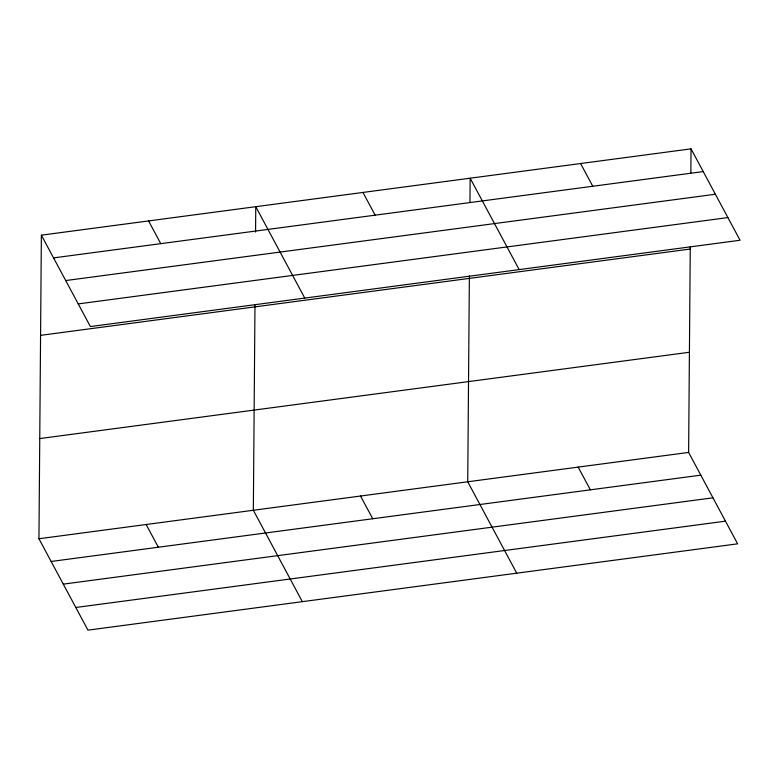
<?xml version="1.0" encoding="UTF-8"?>
<svg xmlns="http://www.w3.org/2000/svg" width="779" height="779" viewBox="0 0 779 779"><rect width="100%" height="100%" fill="white"/><g stroke="black" fill="none" stroke-linecap="round" stroke-linejoin="round"><path stroke-width="1.17" d="M690.262 246.622L688.617 452.433L737.625 543.83L87.959 630.143L38.95 538.747L41.375 235.17L691.041 148.857L740.05 240.253L90.383 326.567L41.375 235.17M254.986 304.453L253.341 510.264L302.349 601.661M255.561 232.035L255.765 206.688L304.774 298.084M469.377 275.97L467.731 481.782L516.74 573.178M469.961 202.345L470.156 178.206L519.165 269.592M690.856 172.996L691.041 148.857M53.556 257.898L703.233 171.575M65.709 280.557L715.375 194.244M78.231 303.907L727.898 217.584M40.576 335.35L690.243 249.037M39.748 438.567L689.425 352.254M38.95 538.747L688.617 452.433M51.132 561.474L700.808 475.161M63.284 584.133L712.951 497.82M75.806 607.484L725.473 521.17M580.598 163.532L592.78 186.249M578.174 467.108L590.355 489.835M362.965 192.442L375.147 215.17M360.541 496.028L372.722 518.746M148.575 220.924L160.756 243.652M146.15 524.51L158.332 547.228"/></g></svg>
